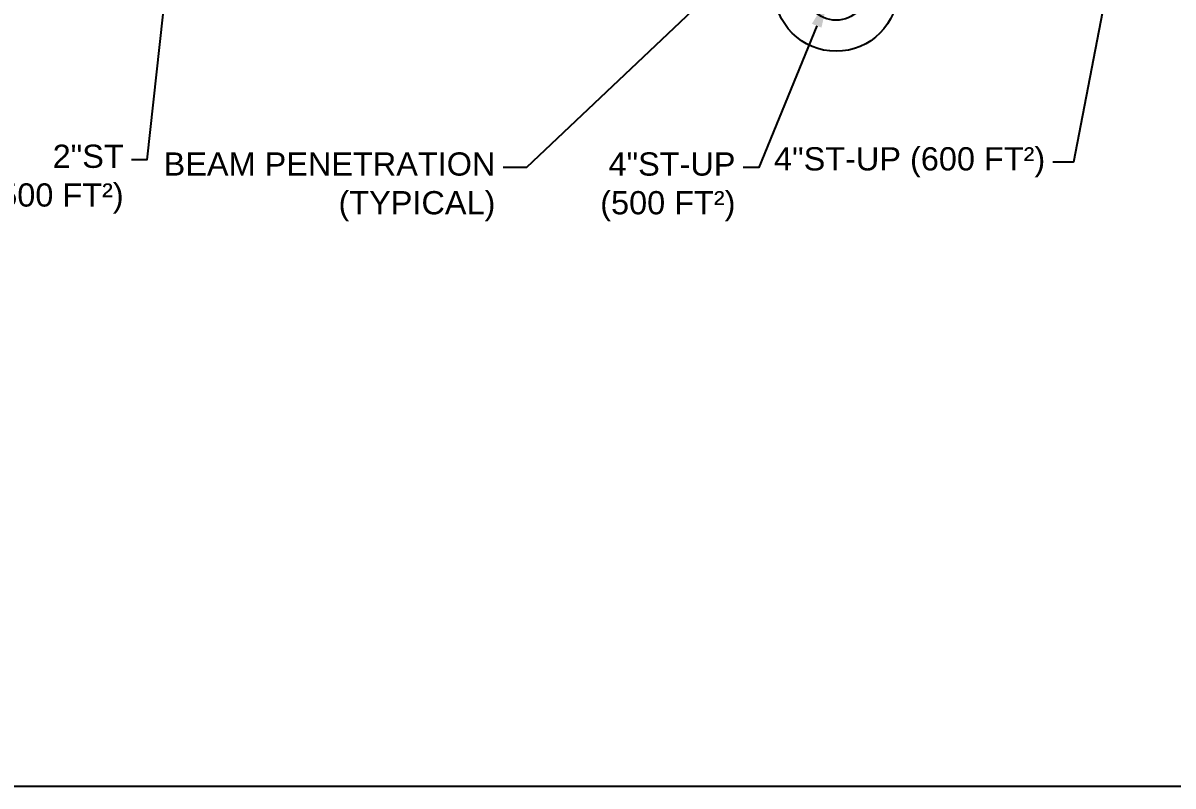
# Model space of a CAD drawing. Extents: x -3956 to 957, y -346 to 1886.
# Drawn here: x -1699 to -1253.5, y -345.9 to -50.3 of the extents above; entities that cross this region are included whole.
import ezdxf

# ---------------------------------------------------------------- set-up
doc = ezdxf.new("R2010")
doc.units = 0
doc.header["$LTSCALE"] = 36
doc.header["$MEASUREMENT"] = 0
for name, color, linetype in [('G-ANNO-TEXT', 70, 'Continuous'), ('P-STRM-N', 2, 'Continuous'), ('P-STRM-N @ 1 (1)', 2, 'Continuous'), ('P-STRM-N @ 1 (2)', 2, 'Continuous'), ('P-STRM-N @ 12', 2, 'Continuous'), ('P-STRM-N @ 128', 2, 'Continuous'), ('P-STRM-N @ 16', 2, 'Continuous'), ('P-STRM-N @ 192', 2, 'Continuous'), ('P-STRM-N @ 2', 2, 'Continuous'), ('P-STRM-N @ 24', 2, 'Continuous'), ('P-STRM-N @ 384', 2, 'Continuous'), ('P-STRM-N @ 4', 2, 'Continuous'), ('P-STRM-N @ 48', 2, 'Continuous'), ('P-STRM-N @ 64', 2, 'Continuous'), ('P-STRM-N @ 768', 2, 'Continuous'), ('P-STRM-N @ 8', 2, 'Continuous'), ('P-STRM-N @ 96', 2, 'Continuous')]:
    doc.layers.add(name, color=color, linetype=linetype)
doc.styles.add('Arial', font='arial.ttf')

# ---------------------------------------------------------------- blocks, each defined once
blk = doc.blocks.new('*U7')
blk.add_circle((0, 0), 0.03125)
blk = doc.blocks.new('*U1516')
at = {"layer": 'P-STRM-N @ 1 (1)'}
blk.add_blockref('*U7', (-1384, -37.26), dxfattribs=at)
at = {"layer": 'P-STRM-N @ 1 (2)'}
blk.add_blockref('*U7', (-1384, -37.26), dxfattribs=at)
at = {"layer": 'P-STRM-N @ 12', "xscale": 12, "yscale": 12, "zscale": 12}
blk.add_blockref('*U7', (-1384, -37.26), dxfattribs=at)
at = {"layer": 'P-STRM-N @ 128', "xscale": 128, "yscale": 128, "zscale": 128}
blk.add_blockref('*U7', (-1384, -37.26), dxfattribs=at)
at = {"layer": 'P-STRM-N @ 16', "xscale": 16, "yscale": 16, "zscale": 16}
blk.add_blockref('*U7', (-1384, -37.26), dxfattribs=at)
at = {"layer": 'P-STRM-N @ 192', "xscale": 192, "yscale": 192, "zscale": 192}
blk.add_blockref('*U7', (-1384, -37.26), dxfattribs=at)
at = {"layer": 'P-STRM-N @ 2', "xscale": 2, "yscale": 2, "zscale": 2}
blk.add_blockref('*U7', (-1384, -37.26), dxfattribs=at)
at = {"layer": 'P-STRM-N @ 24', "xscale": 24, "yscale": 24, "zscale": 24}
blk.add_blockref('*U7', (-1384, -37.26), dxfattribs=at)
at = {"layer": 'P-STRM-N @ 384', "xscale": 384, "yscale": 384, "zscale": 384}
blk.add_blockref('*U7', (-1384, -37.26), dxfattribs=at)
at = {"layer": 'P-STRM-N @ 4', "xscale": 4, "yscale": 4, "zscale": 4}
blk.add_blockref('*U7', (-1384, -37.26), dxfattribs=at)
at = {"layer": 'P-STRM-N @ 48', "xscale": 48, "yscale": 48, "zscale": 48}
blk.add_blockref('*U7', (-1384, -37.26), dxfattribs=at)
at = {"layer": 'P-STRM-N @ 64', "xscale": 64, "yscale": 64, "zscale": 64}
blk.add_blockref('*U7', (-1384, -37.26), dxfattribs=at)
at = {"layer": 'P-STRM-N @ 768', "xscale": 768, "yscale": 768, "zscale": 768}
blk.add_blockref('*U7', (-1384, -37.26), dxfattribs=at)
at = {"layer": 'P-STRM-N @ 8', "xscale": 8, "yscale": 8, "zscale": 8}
blk.add_blockref('*U7', (-1384, -37.26), dxfattribs=at)
at = {"layer": 'P-STRM-N @ 96', "xscale": 96, "yscale": 96, "zscale": 96}
blk.add_blockref('*U7', (-1384, -37.26), dxfattribs=at)

msp = doc.modelspace()

# ---------------------------------------------------------------- linework, layer by layer
at = {"layer": 'DEFPOINTS'}
for p, q in [((-3955.52, -345.9), (-919.52, -345.9)), ((-2625.7, -345.9), (410.3, -345.9))]:
    msp.add_line(p, q, dxfattribs=at)
at = {"layer": 'G-ANNO-TEXT'}
for points in [[(-1230.27, 215.96), (-1292, -104.26), (-1300, -104.26)], [(-1625.31, 130.81), (-1651, -103.26), (-1657, -103.26)], [(-1401.72, -9.5), (-1504, -106.26), (-1513, -106.26)], [(-1391.54, -51.36), (-1414, -106.26), (-1420, -106.26)]]:
    msp.add_lwpolyline(points, dxfattribs=at)
msp.add_solid([(-1393.39, -50.61), (-1387, -40.26), (-1389.69, -52.12)], dxfattribs=at)

# ---------------------------------------------------------------- block references
at = {"layer": 'P-STRM-N'}
msp.add_blockref('*U1516', (0, 0), dxfattribs=at)

# ---------------------------------------------------------------- texts
at = {"layer": 'G-ANNO-TEXT', "char_height": 9, "attachment_point": 3, "style": 'Arial'}
for s, insert in [('\\A1;2"ST\\P4"ST(500 FT²)', (-1660, -97.43)), ('4"ST-UP (600 FT²)', (-1303, -98.43)), ('BEAM PENETRATION\\P(TYPICAL)', (-1516, -100.43)), ('4"ST-UP\\P(500 FT²)', (-1423, -100.43))]:
    msp.add_mtext(s, dxfattribs=dict(at, insert=insert))

doc.saveas('drawing.dxf')
